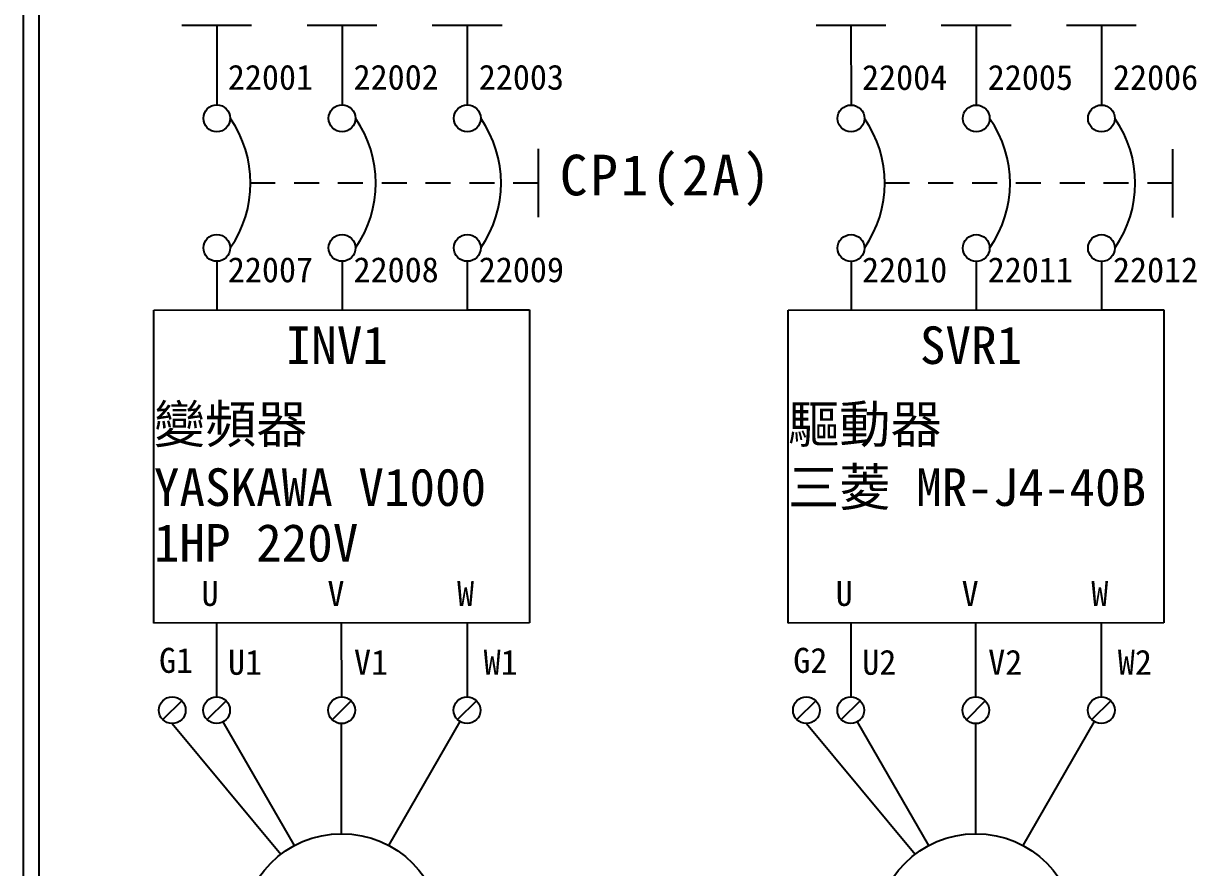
# Model space of a CAD drawing. Extents: x 10 to 297, y 3 to 207.
# Drawn here: x 10 to 103.7, y 41.3 to 108.8 of the extents above; entities that cross this region are included whole.
import ezdxf

# ---------------------------------------------------------------- set-up
doc = ezdxf.new("R2010")
doc.units = 0
doc.linetypes.add('HIDDEN0', pattern=[65, 50, -15])
doc.linetypes.add('HIDDEN9', pattern=[3.5, 2, -1.5])
doc.layers.get('0').update_dxf_attribs({"linetype": 'CONTINUOUS'})
doc.layers.add('圖框層', color=7, linetype='CONTINUOUS')
doc.layers.add('標尺寸層', color=3, linetype='CONTINUOUS')
doc.styles.add('STSL', font='kaiu.ttf')
doc.styles.add('標楷體', font='kaiu.ttf')

msp = doc.modelspace()

# ---------------------------------------------------------------- linework, layer by layer
at = {"color": 7, "linetype": 'HIDDEN9'}
for p, q in [((51.105, 96.01), (28.135, 96.01)), ((101.74, 95.999), (78.769, 95.999))]:
    msp.add_line(p, q, dxfattribs=at)
at = {"color": 7}
for p, q in [((45.42, 60.874), (45.422, 54.984)), ((96.057, 60.874), (96.059, 54.984)), ((22.634, 54.67), (21.12, 53.156)), ((26.175, 54.67), (24.66, 53.156)), ((36.16, 54.667), (34.646, 53.152)), ((46.175, 54.67), (44.66, 53.156)), ((73.271, 54.67), (71.756, 53.156)), ((76.812, 54.67), (75.297, 53.156)), ((86.797, 54.667), (85.282, 53.152)), ((96.812, 54.67), (95.297, 53.156)), ((31.642, 43.098), (25.953, 52.986)), ((39.17, 43.098), (44.865, 52.996)), ((82.279, 43.098), (76.59, 52.986)), ((89.807, 43.098), (95.502, 52.996))]:
    msp.add_line(p, q, dxfattribs=at)
for centre, radius in [((25.438, 101.185), 1.071), ((35.438, 101.185), 1.071), ((45.437, 101.185), 1.071), ((76.073, 101.174), 1.071), ((86.073, 101.174), 1.071), ((96.071, 101.174), 1.071), ((25.438, 90.834), 1.071), ((35.438, 90.834), 1.071), ((45.437, 90.834), 1.071), ((76.073, 90.823), 1.071), ((86.073, 90.823), 1.071), ((96.071, 90.823), 1.071), ((21.877, 53.913), 1.071), ((25.418, 53.913), 1.071), ((35.403, 53.91), 1.071), ((45.418, 53.913), 1.071), ((72.514, 53.913), 1.071), ((76.054, 53.913), 1.071), ((86.04, 53.91), 1.071), ((96.054, 53.913), 1.071), ((35.406, 36.039), 8), ((86.043, 36.039), 8)]:
    msp.add_circle(centre, radius, dxfattribs=at)
for centre in [(19.082, 96.01), (29.082, 96.01), (39.081, 96.01), (69.716, 95.999), (79.716, 95.999), (89.715, 95.999)]:
    msp.add_arc(centre, 9.053, 325.1286, 34.8714, dxfattribs=at)
at = {"layer": '圖框層', "color": 7}
for p, q in [((10, 3), (10, 206.969)), ((11.25, 4.25), (11.25, 205.719))]:
    msp.add_line(p, q, dxfattribs=at)
at = {"layer": '標尺寸層', "color": 7}
for p, q in [((22.649, 108.631), (28.217, 108.631)), ((25.436, 108.631), (25.438, 102.256)), ((32.646, 108.631), (38.214, 108.631)), ((35.433, 108.631), (35.436, 102.26)), ((42.645, 108.631), (48.212, 108.631)), ((45.432, 108.631), (45.434, 102.26)), ((73.283, 108.62), (78.851, 108.62)), ((76.071, 108.62), (76.073, 102.245)), ((83.28, 108.62), (88.848, 108.62)), ((86.068, 108.62), (86.07, 102.249)), ((93.279, 108.62), (98.847, 108.62)), ((96.066, 108.62), (96.069, 102.249)), ((51.105, 98.742), (51.105, 93.277)), ((101.74, 98.732), (101.74, 93.266)), ((20.412, 85.868), (45.403, 85.876)), ((20.412, 60.868), (20.412, 85.868)), ((45.403, 85.876), (50.403, 85.876)), ((50.403, 85.876), (50.403, 60.876)), ((71.048, 85.868), (96.04, 85.876)), ((71.048, 60.868), (71.048, 85.868)), ((96.04, 85.876), (101.04, 85.876)), ((101.04, 85.876), (101.04, 60.876)), ((50.403, 60.876), (20.412, 60.868)), ((25.42, 60.868), (25.422, 54.984)), ((35.407, 54.981), (35.405, 60.871)), ((101.04, 60.876), (71.048, 60.868)), ((76.057, 60.868), (76.059, 54.984)), ((86.044, 54.981), (86.042, 60.871)), ((21.877, 52.842), (30.556, 42.401)), ((35.406, 44.039), (35.403, 52.839)), ((72.514, 52.842), (81.192, 42.401)), ((86.043, 44.039), (86.04, 52.839))]:
    msp.add_line(p, q, dxfattribs=at)
at = {"layer": '標尺寸層', "color": 7, "linetype": 'HIDDEN0'}
for p, q in [((25.438, 89.763), (25.439, 85.869)), ((35.438, 89.763), (35.439, 85.869)), ((45.437, 89.763), (45.438, 85.869)), ((76.073, 89.752), (76.074, 85.859)), ((86.073, 89.752), (86.074, 85.859)), ((96.071, 89.752), (96.073, 85.859))]:
    msp.add_line(p, q, dxfattribs=at)

# ---------------------------------------------------------------- texts
at = {"color": 7, "insert": (61.334, 98.278), "char_height": 3.25, "width": 20.4577, "attachment_point": 2, "style": '標楷體'}
msp.add_mtext('\\pt6.5;{\\T1.1;CP1(2A)}', dxfattribs=at)
at = {"layer": '圖框層', "color": 7, "style": 'STSL'}
for s, height, p in [('22001', 2, (26.319, 103.464)), ('22002', 2, (36.356, 103.468)), ('22003', 2, (46.355, 103.468)), ('22004', 2, (76.953, 103.453)), ('22005', 2, (86.99, 103.457)), ('22006', 2, (96.989, 103.457)), ('22007', 2, (26.319, 88.092)), ('22008', 2, (36.356, 88.095)), ('22009', 2, (46.355, 88.095)), ('22010', 2, (76.953, 88.081)), ('22011', 2, (86.99, 88.085)), ('22012', 2, (96.989, 88.085)), ('INV1', 3, (30.937, 81.564)), ('SVR1', 3, (81.574, 81.564)), ('變頻器', 3, (20.412, 75.26)), ('驅動器', 3, (71.048, 75.26)), ('YASKAWA V1000', 3, (20.412, 70.226)), ('三菱 MR-J4-40B', 3, (71.048, 70.226)), ('1HP 220V', 3, (20.412, 65.784)), ('U', 2, (24.213, 62.237)), ('V', 2, (34.269, 62.237)), ('W', 2, (44.621, 62.237)), ('U', 2, (74.849, 62.237)), ('V', 2, (84.906, 62.237)), ('W', 2, (95.258, 62.237)), ('G1', 2, (20.826, 56.892)), ('U1', 2, (26.332, 56.739)), ('V1', 2, (36.388, 56.739)), ('W1', 2, (46.74, 56.739)), ('G2', 2, (71.462, 56.892)), ('U2', 2, (76.969, 56.739)), ('V2', 2, (87.025, 56.739)), ('W2', 2, (97.377, 56.739))]:
    msp.add_text(s, height=height, dxfattribs=at).set_placement(p)

doc.saveas('drawing.dxf')
